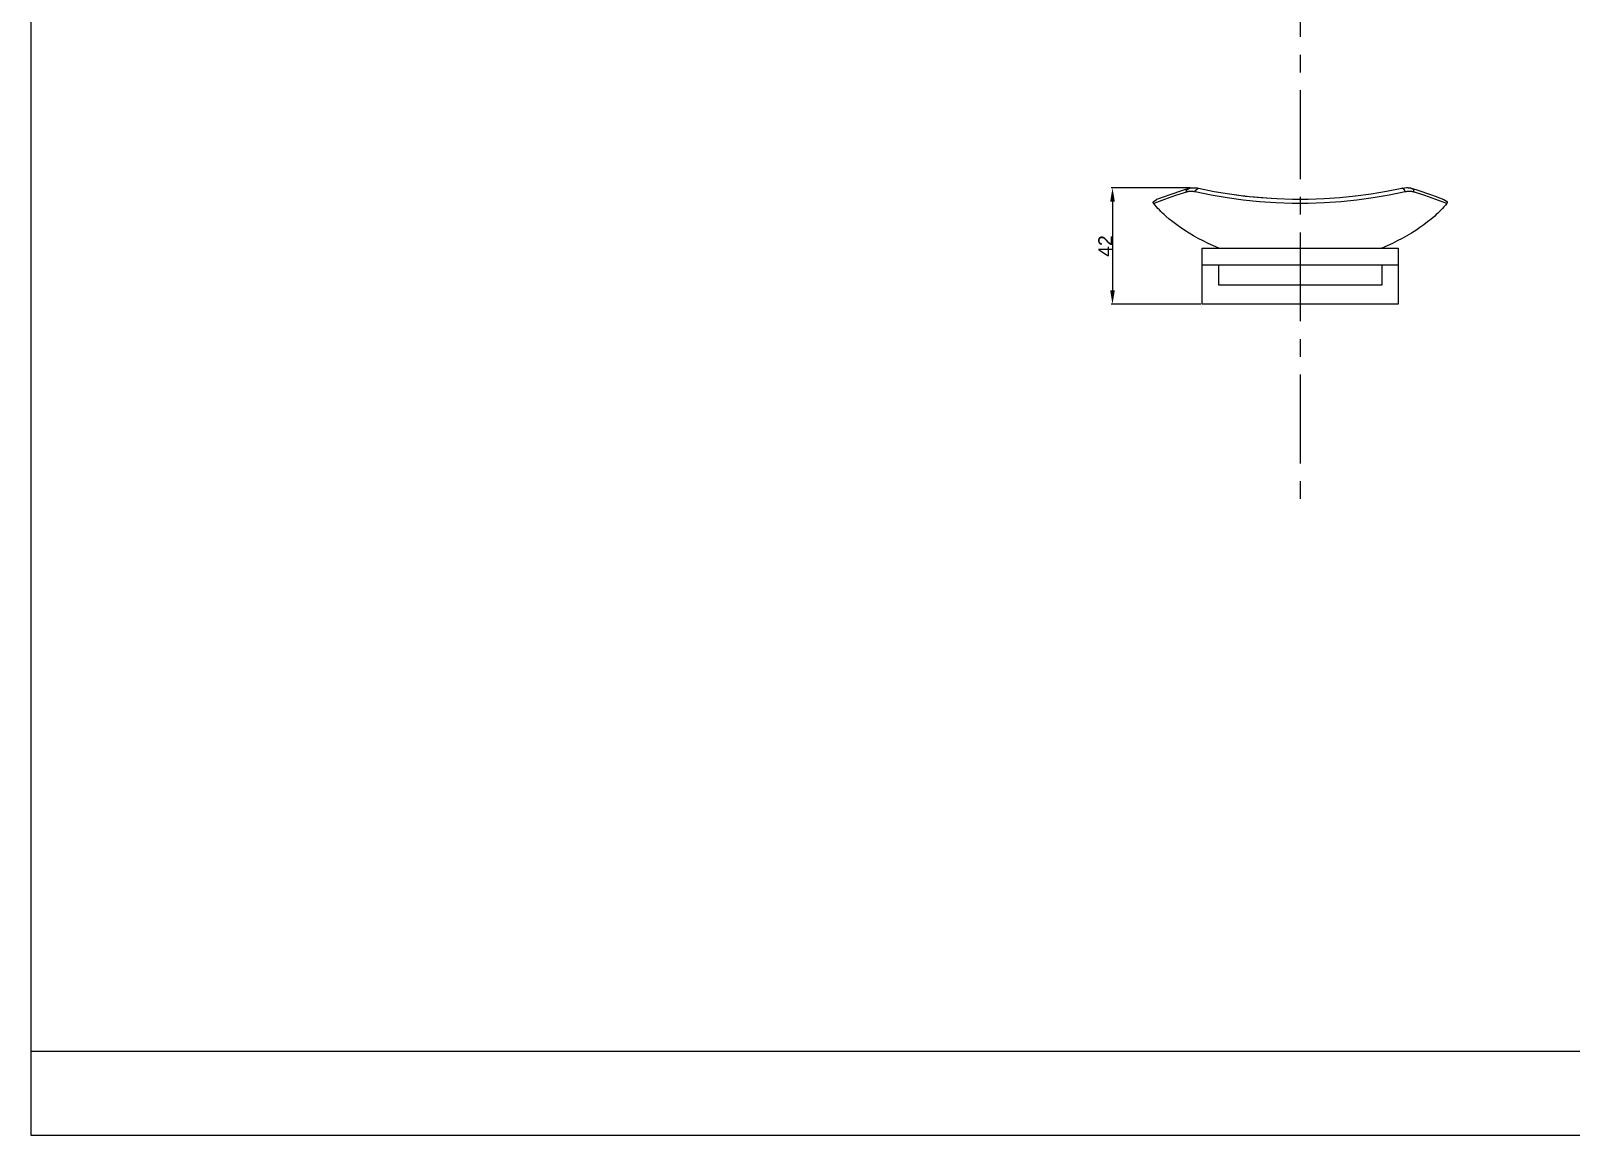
# Model space of a CAD drawing. Header units: millimetres. Extents: x -5 to 5638, y -16 to 780.
# Drawn here: x 2274 to 2825, y -11 to 384 of the extents above; entities that cross this region are included whole.
import ezdxf

# ---------------------------------------------------------------- set-up
doc = ezdxf.new("R2010")
doc.units = ezdxf.units.MM
doc.header["$MEASUREMENT"] = 0
doc.linetypes.add('CENTER', pattern=[50.8, 31.75, -6.35, 6.35, -6.35])
for name, color, linetype in [('____', 5, 'Continuous'), ('CEN', 1, 'CENTER'), ('DEFAULT', 7, 'Continuous'), ('OUTLINE', 2, 'Continuous'), ('TEX', 131, 'Continuous')]:
    doc.layers.add(name, color=color, linetype=linetype)
doc.styles.add('ARIAL', font='arial.ttf')
doc.dimstyles.new('DIMENSION STYLE 01', dxfattribs={"dimtxt": 5, "dimasz": 5, "dimexe": 0.5, "dimexo": 0.5, "dimgap": 0.09, "dimtad": 1, "dimtoh": 1, "dimdec": 0, "dimzin": 0, "dimdsep": 46, "dimtxsty": 'ARIAL', "dimcen": 0.5, "dimadec": 1, "dimazin": 0, "dimtfac": 1, "dimtdec": 4, "dimtofl": 0, "dimtmove": 0, "dimatfit": 3, "dimfxl": 1, "dimtolj": 1, "dimtzin": 0, "dimarcsym": 0})

# ---------------------------------------------------------------- blocks, each defined once
blk = doc.blocks.new('*D15')
at = {"layer": 'DEFAULT', "color": 0, "lineweight": -2, "transparency": 16777216}
for p, q in [((2688.43, 327.52), (2660.22, 327.52)), ((2660.72, 322.52), (2660.72, 290.91)), ((2692.31, 285.91), (2660.22, 285.91))]:
    blk.add_line(p, q, dxfattribs=at)
at = {"layer": 'DEFAULT', "color": 0, "transparency": 16777216}
for points in [[(2659.88, 322.52), (2661.55, 322.52), (2660.72, 327.52)], [(2659.88, 290.91), (2661.55, 290.91), (2660.72, 285.91)]]:
    blk.add_solid(points, dxfattribs=at)
at = {"layer": 'Defpoints', "color": 0, "transparency": 16777216}
for p in [(2688.93, 327.52), (2660.72, 285.91), (2692.81, 285.91)]:
    blk.add_point(p, dxfattribs=at)
at = {"layer": 'DEFAULT', "color": 0, "transparency": 16777216, "insert": (2658.12, 306.71), "char_height": 5, "attachment_point": 5, "rotation": 90, "style": 'ARIAL'}
blk.add_mtext('\\A1;42', dxfattribs=at)

msp = doc.modelspace()

# ---------------------------------------------------------------- linework, layer by layer
at = {"layer": '____'}
for p, q in [((2274.14, 778.33), (2274.14, -11.05)), ((2274.14, -11.05), (3375.14, -11.05))]:
    msp.add_line(p, q, dxfattribs=at)
at = {"layer": 'CEN'}
msp.add_line((2727.81, 565.58), (2727.81, 213.35), dxfattribs=at)
at = {"layer": 'OUTLINE'}
for p, q in [((2679.64, 324.57), (2681, 325.06)), ((2681, 325.06), (2686.24, 326.78)), ((2687.22, 326.02), (2683.25, 324.77)), ((2686.24, 326.78), (2688.13, 327.35)), ((2687.1, 326.45), (2687.11, 326.47)), ((2687.1, 326.43), (2687.1, 326.45)), ((2687.1, 326.41), (2687.1, 326.43)), ((2687.1, 326.39), (2687.1, 326.41)), ((2687.1, 326.37), (2687.1, 326.39)), ((2687.1, 326.35), (2687.1, 326.37)), ((2687.1, 326.33), (2687.1, 326.35)), ((2687.1, 326.31), (2687.1, 326.33)), ((2687.11, 326.29), (2687.1, 326.31)), ((2687.11, 326.49), (2687.12, 326.51)), ((2687.11, 326.47), (2687.11, 326.49)), ((2687.11, 326.27), (2687.11, 326.29)), ((2687.12, 326.25), (2687.11, 326.27)), ((2687.12, 326.53), (2687.13, 326.55)), ((2687.12, 326.51), (2687.12, 326.53)), ((2687.12, 326.23), (2687.12, 326.25)), ((2687.13, 326.21), (2687.12, 326.23)), ((2687.13, 326.57), (2687.14, 326.59)), ((2687.13, 326.55), (2687.13, 326.57)), ((2687.13, 326.19), (2687.13, 326.21)), ((2687.14, 326.17), (2687.13, 326.19)), ((2687.14, 326.59), (2687.15, 326.61)), ((2687.15, 326.15), (2687.14, 326.17)), ((2687.15, 326.63), (2687.16, 326.65)), ((2687.15, 326.61), (2687.15, 326.63)), ((2687.15, 326.13), (2687.15, 326.15)), ((2687.16, 326.11), (2687.15, 326.13)), ((2687.16, 326.65), (2687.17, 326.67)), ((2687.17, 326.09), (2687.16, 326.11)), ((2687.17, 326.67), (2687.18, 326.68)), ((2687.18, 326.08), (2687.17, 326.09)), ((2687.18, 326.68), (2687.19, 326.7)), ((2687.19, 326.06), (2687.18, 326.08)), ((2687.19, 326.7), (2687.2, 326.72)), ((2687.21, 326.04), (2687.19, 326.06)), ((2687.2, 326.72), (2687.22, 326.73)), ((2687.22, 326.02), (2687.21, 326.04)), ((2687.22, 326.73), (2687.23, 326.75)), ((2687.42, 326.07), (2687.22, 326.02)), ((2687.23, 326.75), (2687.24, 326.77)), ((2687.24, 326.77), (2687.26, 326.78)), ((2687.26, 326.78), (2687.27, 326.8)), ((2687.27, 326.8), (2687.28, 326.81)), ((2687.28, 326.81), (2687.3, 326.83)), ((2687.3, 326.83), (2687.31, 326.84)), ((2687.31, 326.84), (2687.33, 326.85)), ((2687.33, 326.85), (2688.02, 327.3)), ((2687.62, 326.11), (2687.42, 326.07)), ((2687.82, 326.15), (2687.62, 326.11)), ((2688.03, 326.18), (2687.82, 326.15)), ((2688.02, 327.3), (2688.14, 327.35)), ((2688.23, 326.2), (2688.03, 326.18)), ((2688.14, 327.35), (2688.31, 327.4)), ((2688.44, 326.21), (2688.23, 326.2)), ((2688.31, 327.4), (2688.49, 327.44)), ((2688.64, 326.22), (2688.44, 326.21)), ((2688.49, 327.44), (2688.66, 327.47)), ((2688.85, 326.22), (2688.64, 326.22)), ((2688.66, 327.47), (2688.84, 327.5)), ((2688.84, 327.5), (2689.02, 327.53)), ((2689.05, 326.21), (2688.85, 326.22)), ((2689.02, 327.53), (2689.2, 327.55)), ((2689.26, 326.2), (2689.05, 326.21)), ((2689.2, 327.55), (2689.38, 327.56)), ((2689.46, 326.18), (2689.26, 326.2)), ((2689.38, 327.56), (2689.56, 327.56)), ((2689.67, 326.15), (2689.46, 326.18)), ((2689.56, 327.56), (2689.74, 327.57)), ((2689.87, 326.11), (2689.67, 326.15)), ((2689.74, 327.57), (2690, 327.56)), ((2690.07, 326.07), (2689.87, 326.11)), ((2690, 327.56), (2690.25, 327.55)), ((2690.27, 326.03), (2690.07, 326.07)), ((2690.25, 327.55), (2690.5, 327.52)), ((2690.26, 326.23), (2690.27, 326.26)), ((2690.26, 326.2), (2690.26, 326.23)), ((2690.26, 326.17), (2690.26, 326.2)), ((2690.26, 326.14), (2690.26, 326.17)), ((2690.26, 326.11), (2690.26, 326.14)), ((2690.27, 326.08), (2690.26, 326.11)), ((2690.27, 326.32), (2690.28, 326.35)), ((2690.27, 326.29), (2690.27, 326.32)), ((2690.27, 326.26), (2690.27, 326.29)), ((2690.27, 326.05), (2690.27, 326.08)), ((2690.27, 326.03), (2690.27, 326.05)), ((2695.97, 324.86), (2690.27, 326.03)), ((2690.28, 326.35), (2690.29, 326.38)), ((2690.29, 326.41), (2690.3, 326.44)), ((2690.29, 326.38), (2690.29, 326.41)), ((2690.3, 326.44), (2690.31, 326.47)), ((2690.31, 326.47), (2690.32, 326.49)), ((2690.32, 326.49), (2690.33, 326.52)), ((2690.33, 326.52), (2690.34, 326.55)), ((2690.34, 326.55), (2690.36, 326.58)), ((2690.36, 326.58), (2690.37, 326.6)), ((2690.37, 326.6), (2690.39, 326.63)), ((2690.39, 326.63), (2690.4, 326.65)), ((2690.4, 326.65), (2690.42, 326.68)), ((2690.42, 326.68), (2690.44, 326.7)), ((2690.44, 326.7), (2690.45, 326.73)), ((2690.45, 326.73), (2690.47, 326.75)), ((2690.47, 326.75), (2690.49, 326.77)), ((2690.49, 326.77), (2690.51, 326.79)), ((2690.5, 327.52), (2690.75, 327.5)), ((2690.51, 326.79), (2690.54, 326.81)), ((2690.54, 326.81), (2690.56, 326.83)), ((2690.56, 326.83), (2690.58, 326.85)), ((2690.58, 326.85), (2691.23, 327.3)), ((2690.75, 327.5), (2690.99, 327.46)), ((2690.99, 327.46), (2691.24, 327.42)), ((2691.23, 327.3), (2691.24, 327.31)), ((2691.24, 327.42), (2691.49, 327.37)), ((2691.24, 327.31), (2691.25, 327.31)), ((2691.25, 327.31), (2691.26, 327.32)), ((2691.26, 327.32), (2691.27, 327.32)), ((2691.27, 327.32), (2691.28, 327.33)), ((2691.28, 327.33), (2691.29, 327.34)), ((2691.29, 327.34), (2691.3, 327.34)), ((2691.3, 327.34), (2691.31, 327.34)), ((2691.31, 327.34), (2691.32, 327.35)), ((2691.32, 327.35), (2691.33, 327.35)), ((2691.33, 327.35), (2691.34, 327.36)), ((2691.34, 327.36), (2691.35, 327.36)), ((2691.35, 327.36), (2691.36, 327.36)), ((2691.36, 327.36), (2691.38, 327.36)), ((2691.38, 327.36), (2691.39, 327.37)), ((2691.39, 327.37), (2691.4, 327.37)), ((2691.4, 327.37), (2691.41, 327.37)), ((2691.41, 327.37), (2691.42, 327.37)), ((2691.42, 327.37), (2691.43, 327.37)), ((2691.43, 327.37), (2691.44, 327.37)), ((2691.44, 327.37), (2691.45, 327.37)), ((2691.45, 327.37), (2691.47, 327.37)), ((2691.47, 327.37), (2691.48, 327.37)), ((2691.48, 327.37), (2691.49, 327.36)), ((2691.49, 327.36), (2697.02, 326.26)), ((2701.7, 323.89), (2695.97, 324.86)), ((2697.02, 326.26), (2702.58, 325.33)), ((2702.58, 325.33), (2708.18, 324.59)), ((2704.26, 325.09), (2706.74, 324.76)), ((2747.57, 324.62), (2753.1, 325.36)), ((2753.1, 325.36), (2758.6, 326.28)), ((2759.58, 324.87), (2753.85, 323.9)), ((2758.6, 326.28), (2764.06, 327.38)), ((2765.28, 326.04), (2759.58, 324.87)), ((2764.06, 327.38), (2764.23, 327.41)), ((2764.07, 327.38), (2764.06, 327.38)), ((2764.08, 327.38), (2764.07, 327.38)), ((2764.1, 327.38), (2764.08, 327.38)), ((2764.11, 327.38), (2764.1, 327.38)), ((2764.12, 327.38), (2764.11, 327.38)), ((2764.13, 327.38), (2764.12, 327.38)), ((2764.14, 327.38), (2764.13, 327.38)), ((2764.15, 327.38), (2764.14, 327.38)), ((2764.16, 327.38), (2764.15, 327.38)), ((2764.18, 327.38), (2764.16, 327.38)), ((2764.19, 327.37), (2764.18, 327.38)), ((2764.2, 327.37), (2764.19, 327.37)), ((2764.21, 327.37), (2764.2, 327.37)), ((2764.22, 327.37), (2764.21, 327.37)), ((2764.23, 327.36), (2764.22, 327.37)), ((2764.23, 327.41), (2765.88, 327.59)), ((2764.24, 327.36), (2764.23, 327.36)), ((2764.25, 327.35), (2764.24, 327.36)), ((2764.26, 327.35), (2764.25, 327.35)), ((2764.27, 327.34), (2764.26, 327.35)), ((2764.28, 327.34), (2764.27, 327.34)), ((2764.29, 327.33), (2764.28, 327.34)), ((2764.3, 327.33), (2764.29, 327.33)), ((2764.31, 327.32), (2764.3, 327.33)), ((2764.32, 327.31), (2764.31, 327.32)), ((2764.97, 326.87), (2764.32, 327.31)), ((2764.99, 326.85), (2764.97, 326.87)), ((2765.02, 326.83), (2764.99, 326.85)), ((2765.04, 326.8), (2765.02, 326.83)), ((2765.06, 326.78), (2765.04, 326.8)), ((2765.08, 326.76), (2765.06, 326.78)), ((2765.1, 326.73), (2765.08, 326.76)), ((2765.12, 326.71), (2765.1, 326.73)), ((2765.14, 326.68), (2765.12, 326.71)), ((2765.15, 326.66), (2765.14, 326.68)), ((2765.17, 326.63), (2765.15, 326.66)), ((2765.18, 326.61), (2765.17, 326.63)), ((2765.2, 326.58), (2765.18, 326.61)), ((2765.21, 326.55), (2765.2, 326.58)), ((2765.22, 326.52), (2765.21, 326.55)), ((2765.23, 326.49), (2765.22, 326.52)), ((2765.24, 326.46), (2765.23, 326.49)), ((2765.25, 326.44), (2765.24, 326.46)), ((2765.26, 326.41), (2765.25, 326.44)), ((2765.27, 326.38), (2765.26, 326.41)), ((2765.27, 326.35), (2765.27, 326.38)), ((2765.28, 326.31), (2765.27, 326.35)), ((2765.28, 326.28), (2765.28, 326.31)), ((2765.29, 326.25), (2765.28, 326.28)), ((2765.28, 326.1), (2765.29, 326.13)), ((2765.28, 326.07), (2765.28, 326.1)), ((2765.48, 326.09), (2765.28, 326.04)), ((2765.28, 326.04), (2765.28, 326.07)), ((2765.29, 326.22), (2765.29, 326.25)), ((2765.29, 326.19), (2765.29, 326.22)), ((2765.29, 326.16), (2765.29, 326.19)), ((2765.29, 326.13), (2765.29, 326.16)), ((2765.68, 326.13), (2765.48, 326.09)), ((2765.88, 326.16), (2765.68, 326.13)), ((2765.88, 327.59), (2766.06, 327.59)), ((2766.09, 326.19), (2765.88, 326.16)), ((2766.06, 327.59), (2766.24, 327.59)), ((2766.29, 326.21), (2766.09, 326.19)), ((2766.24, 327.59), (2766.42, 327.57)), ((2766.5, 326.23), (2766.29, 326.21)), ((2766.42, 327.57), (2766.6, 327.56)), ((2766.71, 326.23), (2766.5, 326.23)), ((2766.6, 327.56), (2766.78, 327.53)), ((2766.91, 326.23), (2766.71, 326.23)), ((2766.78, 327.53), (2766.96, 327.5)), ((2767.12, 326.23), (2766.91, 326.23)), ((2766.96, 327.5), (2767.14, 327.47)), ((2767.32, 326.21), (2767.12, 326.23)), ((2767.14, 327.47), (2767.31, 327.43)), ((2767.24, 327.44), (2767.21, 327.45)), ((2767.28, 327.44), (2767.24, 327.44)), ((2767.31, 327.42), (2767.28, 327.44)), ((2767.31, 327.43), (2767.49, 327.38)), ((2767.34, 327.41), (2767.31, 327.42)), ((2767.53, 326.19), (2767.32, 326.21)), ((2767.38, 327.4), (2767.34, 327.41)), ((2767.41, 327.38), (2767.38, 327.4)), ((2767.44, 327.37), (2767.41, 327.38)), ((2767.48, 327.35), (2767.44, 327.37)), ((2767.51, 327.33), (2767.48, 327.35)), ((2767.49, 327.38), (2767.49, 327.38)), ((2767.49, 327.38), (2769.5, 326.77)), ((2767.54, 327.31), (2767.51, 327.33)), ((2767.73, 326.16), (2767.53, 326.19)), ((2768.23, 326.87), (2767.54, 327.31)), ((2767.94, 326.13), (2767.73, 326.16)), ((2768.14, 326.09), (2767.94, 326.13)), ((2768.34, 326.04), (2768.14, 326.09)), ((2768.24, 326.85), (2768.23, 326.87)), ((2768.26, 326.84), (2768.24, 326.85)), ((2768.27, 326.83), (2768.26, 326.84)), ((2768.29, 326.81), (2768.27, 326.83)), ((2768.3, 326.8), (2768.29, 326.81)), ((2768.32, 326.78), (2768.3, 326.8)), ((2768.33, 326.77), (2768.32, 326.78)), ((2768.34, 326.75), (2768.33, 326.77)), ((2768.35, 326.73), (2768.34, 326.75)), ((2768.34, 326.04), (2768.35, 326.06)), ((2772.32, 324.78), (2768.34, 326.04)), ((2768.36, 326.72), (2768.35, 326.73)), ((2768.35, 326.06), (2768.36, 326.07)), ((2768.38, 326.7), (2768.36, 326.72)), ((2768.36, 326.07), (2768.37, 326.09)), ((2768.37, 326.09), (2768.38, 326.11)), ((2768.39, 326.68), (2768.38, 326.7)), ((2768.38, 326.11), (2768.39, 326.13)), ((2768.39, 326.66), (2768.39, 326.68)), ((2768.4, 326.64), (2768.39, 326.66)), ((2768.39, 326.13), (2768.4, 326.15)), ((2768.41, 326.63), (2768.4, 326.64)), ((2768.4, 326.15), (2768.41, 326.16)), ((2768.42, 326.61), (2768.41, 326.63)), ((2768.41, 326.16), (2768.42, 326.18)), ((2768.43, 326.59), (2768.42, 326.61)), ((2768.42, 326.18), (2768.43, 326.2)), ((2768.43, 326.57), (2768.43, 326.59)), ((2768.44, 326.55), (2768.43, 326.57)), ((2768.43, 326.22), (2768.44, 326.24)), ((2768.43, 326.2), (2768.43, 326.22)), ((2768.44, 326.53), (2768.44, 326.55)), ((2768.45, 326.51), (2768.44, 326.53)), ((2768.44, 326.26), (2768.45, 326.28)), ((2768.44, 326.24), (2768.44, 326.26)), ((2768.45, 326.49), (2768.45, 326.51)), ((2768.45, 326.47), (2768.45, 326.49)), ((2768.46, 326.45), (2768.45, 326.47)), ((2768.45, 326.34), (2768.46, 326.36)), ((2768.45, 326.32), (2768.45, 326.34)), ((2768.45, 326.3), (2768.45, 326.32)), ((2768.45, 326.28), (2768.45, 326.3)), ((2768.46, 326.43), (2768.46, 326.45)), ((2768.46, 326.41), (2768.46, 326.43)), ((2768.46, 326.38), (2768.46, 326.41)), ((2768.46, 326.36), (2768.46, 326.38)), ((2769.5, 326.77), (2774.7, 325.05)), ((2774.7, 325.05), (2775.99, 324.58)), ((2675.3, 322.3), (2675.31, 322.32)), ((2675.3, 322.28), (2675.3, 322.3)), ((2675.3, 322.26), (2675.3, 322.28)), ((2675.31, 322.24), (2675.3, 322.26)), ((2675.31, 322.38), (2675.32, 322.4)), ((2675.31, 322.36), (2675.31, 322.38)), ((2675.31, 322.34), (2675.31, 322.36)), ((2675.31, 322.32), (2675.31, 322.34)), ((2675.31, 322.22), (2675.31, 322.24)), ((2675.31, 322.2), (2675.31, 322.22)), ((2675.31, 322.18), (2675.31, 322.2)), ((2675.32, 322.16), (2675.31, 322.18)), ((2675.32, 322.42), (2675.33, 322.44)), ((2675.32, 322.4), (2675.32, 322.42)), ((2675.32, 322.15), (2675.32, 322.16)), ((2675.33, 322.13), (2675.32, 322.15)), ((2675.33, 322.46), (2675.34, 322.48)), ((2675.33, 322.44), (2675.33, 322.46)), ((2675.33, 322.11), (2675.33, 322.13)), ((2675.34, 322.09), (2675.33, 322.11)), ((2675.34, 322.5), (2675.35, 322.52)), ((2675.34, 322.48), (2675.34, 322.5)), ((2675.35, 322.07), (2675.34, 322.09)), ((2675.35, 322.52), (2675.36, 322.54)), ((2675.35, 322.05), (2675.35, 322.07)), ((2675.36, 322.03), (2675.35, 322.05)), ((2675.36, 322.54), (2675.37, 322.55)), ((2675.37, 322.01), (2675.36, 322.03)), ((2675.37, 322.55), (2675.38, 322.57)), ((2675.38, 322), (2675.37, 322.01)), ((2675.38, 322.57), (2675.39, 322.59)), ((2675.39, 321.98), (2675.38, 322)), ((2675.39, 322.59), (2675.4, 322.61)), ((2675.4, 321.96), (2675.39, 321.98)), ((2675.4, 322.61), (2675.41, 322.62)), ((2675.41, 321.95), (2675.4, 321.96)), ((2675.41, 322.62), (2675.42, 322.64)), ((2675.43, 321.93), (2675.41, 321.95)), ((2675.42, 322.64), (2675.44, 322.65)), ((2675.44, 321.92), (2675.43, 321.93)), ((2679.33, 323.4), (2675.44, 321.92)), ((2675.44, 322.65), (2675.45, 322.67)), ((2675.93, 321.33), (2675.44, 321.92)), ((2675.44, 321.92), (2675.44, 321.92)), ((2675.45, 322.67), (2675.46, 322.68)), ((2675.46, 322.68), (2675.48, 322.7)), ((2675.48, 322.7), (2675.49, 322.71)), ((2675.49, 322.71), (2675.51, 322.72)), ((2675.51, 322.72), (2675.52, 322.74)), ((2675.52, 322.74), (2675.54, 322.75)), ((2675.54, 322.75), (2675.55, 322.76)), ((2675.55, 322.76), (2675.57, 322.77)), ((2675.57, 322.77), (2675.59, 322.78)), ((2675.59, 322.78), (2676.45, 323.35)), ((2676.43, 320.76), (2675.93, 321.33)), ((2676.94, 320.19), (2676.43, 320.76)), ((2676.45, 323.35), (2676.59, 323.42)), ((2676.59, 323.42), (2679.64, 324.57)), ((2677.47, 319.64), (2676.94, 320.19)), ((2678.03, 319.07), (2677.47, 319.64)), ((2683.25, 324.77), (2679.33, 323.4)), ((2707.47, 323.11), (2701.7, 323.89)), ((2707.46, 324.68), (2708.05, 324.61)), ((2713.25, 322.52), (2707.47, 323.11)), ((2708.05, 324.61), (2708.87, 324.51)), ((2708.18, 324.59), (2713.79, 324.04)), ((2709.86, 324.41), (2717.46, 323.78)), ((2719.06, 322.13), (2713.25, 322.52)), ((2713.79, 324.04), (2719.42, 323.67)), ((2724.87, 321.94), (2719.06, 322.13)), ((2719.42, 323.67), (2725.05, 323.49)), ((2730.68, 321.94), (2724.87, 321.94)), ((2725.05, 323.49), (2730.69, 323.49)), ((2726.78, 323.47), (2726.87, 323.47)), ((2736.5, 322.14), (2730.68, 321.94)), ((2730.69, 323.49), (2736.33, 323.68)), ((2736.33, 323.68), (2741.96, 324.06)), ((2742.3, 322.53), (2736.5, 322.14)), ((2741.96, 324.06), (2747.57, 324.62)), ((2748.08, 323.12), (2742.3, 322.53)), ((2747.41, 324.6), (2747.58, 324.62)), ((2753.85, 323.9), (2748.08, 323.12)), ((2776.27, 323.4), (2772.32, 324.78)), ((2775.99, 324.58), (2779.16, 323.35)), ((2780.17, 321.92), (2776.27, 323.4)), ((2778.14, 319.64), (2777.59, 319.07)), ((2778.67, 320.19), (2778.14, 319.64)), ((2779.18, 320.76), (2778.67, 320.19)), ((2779.16, 323.35), (2779.16, 323.35)), ((2779.16, 323.35), (2779.16, 323.35)), ((2779.16, 323.35), (2780.03, 322.78)), ((2779.68, 321.33), (2779.18, 320.76)), ((2780.17, 321.92), (2779.68, 321.33)), ((2780.03, 322.78), (2780.29, 322.44)), ((2780.31, 322.27), (2780.17, 321.92)), ((2780.17, 321.92), (2780.17, 321.92)), ((2780.17, 321.92), (2780.17, 321.92)), ((2780.29, 322.44), (2780.31, 322.27)), ((2678.59, 318.51), (2678.03, 319.07)), ((2679.17, 317.97), (2678.59, 318.51)), ((2679.76, 317.43), (2679.17, 317.97)), ((2681.01, 316.35), (2679.76, 317.43)), ((2682.29, 315.31), (2681.01, 316.35)), ((2683.65, 314.28), (2682.29, 315.31)), ((2685.05, 313.29), (2683.65, 314.28)), ((2771.96, 314.28), (2770.57, 313.29)), ((2773.32, 315.31), (2771.96, 314.28)), ((2774.61, 316.35), (2773.32, 315.31)), ((2775.86, 317.43), (2774.61, 316.35)), ((2776.44, 317.97), (2775.86, 317.43)), ((2777.02, 318.51), (2776.44, 317.97)), ((2777.59, 319.07), (2777.02, 318.51)), ((2686.55, 312.29), (2685.05, 313.29)), ((2688.07, 311.33), (2686.55, 312.29)), ((2689.71, 310.36), (2688.07, 311.33)), ((2691.36, 309.44), (2689.71, 310.36)), ((2693.11, 308.52), (2691.36, 309.44)), ((2694.88, 307.64), (2693.11, 308.52)), ((2762.5, 308.52), (2760.74, 307.64)), ((2764.25, 309.44), (2762.5, 308.52)), ((2765.91, 310.36), (2764.25, 309.44)), ((2767.54, 311.33), (2765.91, 310.36)), ((2769.07, 312.29), (2767.54, 311.33)), ((2770.57, 313.29), (2769.07, 312.29)), ((2692.81, 299.91), (2692.81, 305.91)), ((2692.81, 305.91), (2695.81, 305.91)), ((2696.76, 306.76), (2694.88, 307.64)), ((2695.81, 305.91), (2759.81, 305.91)), ((2698.67, 305.91), (2696.76, 306.76)), ((2698.67, 305.91), (2756.94, 305.91)), ((2758.85, 306.76), (2756.94, 305.91)), ((2760.74, 307.64), (2758.85, 306.76)), ((2759.81, 305.91), (2762.81, 305.91)), ((2762.81, 305.91), (2762.81, 299.91)), ((2692.81, 296.91), (2692.81, 299.91)), ((2695.81, 299.91), (2692.81, 299.91)), ((2759.81, 299.91), (2695.81, 299.91)), ((2698.67, 292.7), (2698.67, 299.91)), ((2756.94, 299.91), (2756.94, 292.7)), ((2762.81, 299.91), (2759.81, 299.91)), ((2762.81, 299.91), (2762.81, 296.91)), ((2692.81, 285.91), (2692.81, 296.91)), ((2727.81, 292.7), (2698.67, 292.7)), ((2756.94, 292.7), (2727.81, 292.7)), ((2762.81, 296.91), (2762.81, 285.91)), ((2762.81, 285.91), (2692.81, 285.91))]:
    msp.add_line(p, q, dxfattribs=at)
at = {"layer": 'TEX'}
msp.add_line((2274.14, 18.95), (3375.14, 18.95), dxfattribs=at)

# ---------------------------------------------------------------- dimensions: what is measured, and where the dimension line sits
at = {"layer": 'DEFAULT'}
dim = msp.add_linear_dim(base=(2660.72, 285.91), p1=(2688.93, 327.52), p2=(2692.81, 285.91), angle=90, dimstyle='DIMENSION STYLE 01', dxfattribs=at)
dim.commit()
dim.dimension.update_dxf_attribs({"geometry": '*D15', "text_midpoint": (2658.12, 306.71)})

doc.saveas('drawing.dxf')
